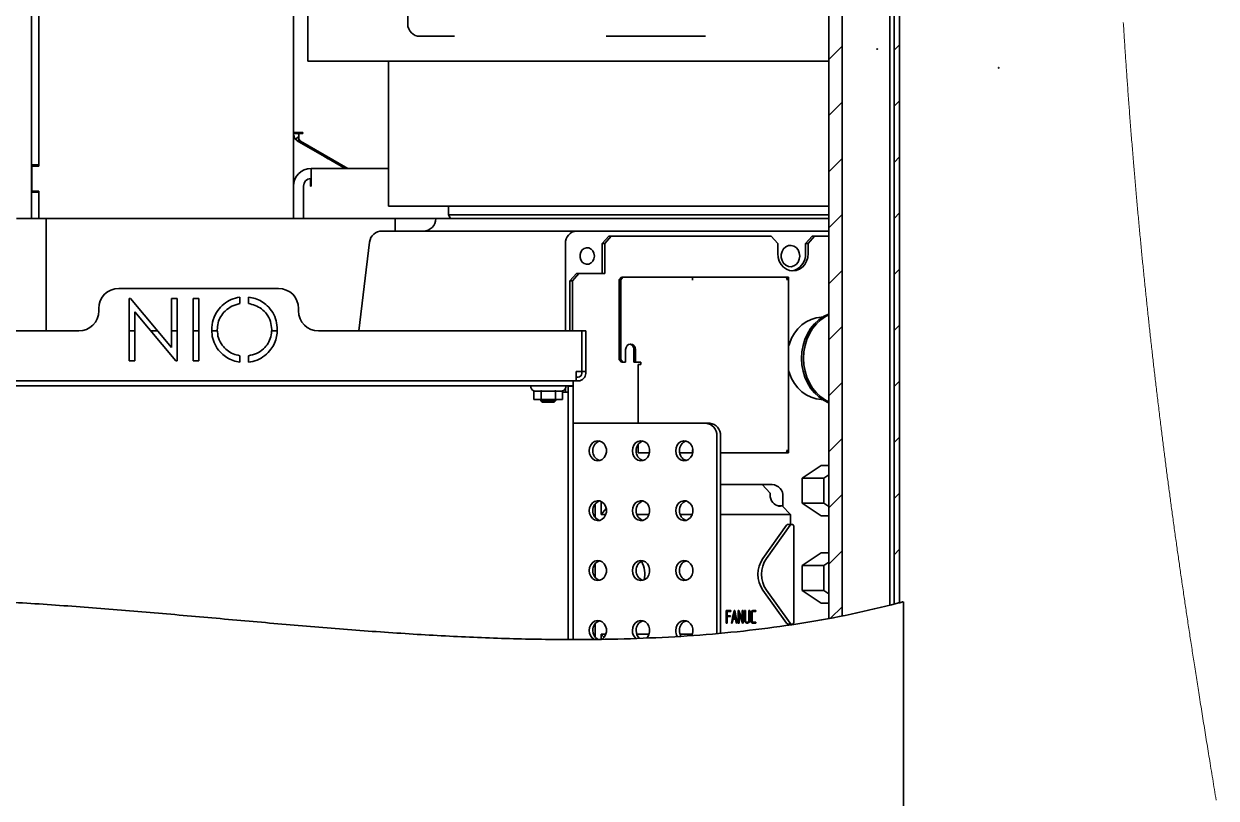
# Paper-space layout 'Blatt1' of a CAD drawing. Header units: millimetres. Extents: x 0 to 1189, y 0 to 841.
# Drawn here: x 539.8 to 635.3, y 412 to 474 of the extents above; entities that cross this region are included whole.
import ezdxf

# ---------------------------------------------------------------- set-up
doc = ezdxf.new("R2010")
doc.units = ezdxf.units.MM

# ---------------------------------------------------------------- blocks, each defined once
blk = doc.blocks.new('SW_HATCH_0')
at = {"color": 0, "linetype": 'Continuous', "lineweight": 18}
for p, q in [((187.168, -149.592), (186.098, -150.661)), ((191.773, -149.476), (191.337, -149.913)), ((187.168, -154.082), (186.098, -155.151)), ((191.773, -153.967), (191.337, -154.403)), ((191.773, -158.457), (191.337, -158.893)), ((187.168, -158.572), (186.098, -159.642)), ((187.168, -163.062), (186.098, -164.132)), ((191.773, -162.947), (191.337, -163.383)), ((187.168, -167.552), (186.098, -168.622)), ((191.773, -167.437), (191.337, -167.873)), ((187.168, -172.042), (186.098, -173.112)), ((191.773, -171.927), (191.337, -172.364)), ((187.168, -176.532), (186.098, -177.602)), ((191.773, -176.417), (191.337, -176.854)), ((187.168, -181.023), (186.098, -182.092)), ((191.773, -180.907), (191.337, -181.344)), ((187.168, -185.513), (186.098, -186.582)), ((191.773, -185.397), (191.337, -185.834)), ((187.168, -190.003), (186.098, -191.073)), ((191.773, -189.888), (191.337, -190.324)), ((187.168, -194.493), (186.247, -195.413))]:
    blk.add_line(p, q, dxfattribs=at)

psp = doc.layouts.new('Blatt1')

# ---------------------------------------------------------------- linework, layer by layer
at = {"color": 7, "linetype": 'Continuous', "lineweight": 35}
for p, q in [((609.461, 427.543), (609.461, 737.232)), ((609.898, 427.657), (609.898, 737.232)), ((609.128, 736.432), (609.128, 427.471)), ((604.222, 733.312), (604.222, 426.386)), ((605.292, 733.312), (605.292, 426.592)), ((540.356, 686.632), (540.356, 458.432)), ((540.956, 462.739), (540.956, 518.339)), ((561.356, 484.339), (561.356, 465.332)), ((570.5, 479.432), (570.5, 474.032)), ((540.956, 478.619), (540.956, 462.639)), ((562.501, 475.232), (562.501, 471.032)), ((572.094, 473.032), (571.5, 473.032)), ((574.246, 473.032), (572.094, 473.032)), ((592.202, 473.032), (586.393, 473.032)), ((593.521, 473.032), (592.202, 473.032)), ((594.355, 473.032), (593.521, 473.032)), ((562.501, 471.032), (563.918, 471.032)), ((564.507, 471.032), (563.918, 471.032)), ((564.507, 471.032), (589.62, 471.032)), ((568.956, 471.032), (568.956, 459.432)), ((590.599, 471.032), (589.62, 471.032)), ((590.599, 471.032), (590.677, 471.032)), ((591.997, 471.032), (590.677, 471.032)), ((591.997, 471.032), (594.312, 471.032)), ((594.847, 471.032), (594.312, 471.032)), ((594.847, 471.032), (604.222, 471.032)), ((561.356, 465.332), (562.076, 465.332)), ((561.356, 465.332), (561.356, 465.252)), ((561.356, 465.248), (561.356, 465.252)), ((561.756, 465.252), (561.356, 465.252)), ((561.356, 461.039), (561.356, 465.248)), ((561.756, 465.252), (561.756, 465.332)), ((561.756, 465.327), (561.956, 465.327)), ((561.756, 465.252), (561.756, 465.248)), ((561.776, 465.252), (561.776, 465.272)), ((561.776, 465.272), (562.096, 465.272)), ((561.776, 465.252), (561.776, 465.248)), ((562.096, 465.252), (561.776, 465.252)), ((561.776, 465.248), (561.776, 464.805)), ((562.096, 465.327), (561.956, 465.327)), ((562.096, 465.332), (562.076, 465.332)), ((562.096, 465.252), (562.096, 465.332)), ((561.776, 465.014), (561.509, 464.805)), ((561.716, 464.625), (561.509, 464.805)), ((561.786, 464.582), (561.656, 464.657)), ((561.802, 464.774), (561.716, 464.625)), ((565.502, 462.439), (561.716, 464.625)), ((561.776, 464.805), (561.926, 464.625)), ((561.787, 464.584), (561.786, 464.582)), ((561.786, 464.582), (563.701, 463.477)), ((561.926, 464.625), (565.712, 462.439)), ((563.702, 463.478), (563.701, 463.477)), ((564.127, 463.23), (563.701, 463.477)), ((564.128, 463.232), (564.127, 463.23)), ((540.356, 462.739), (540.956, 462.739)), ((540.396, 460.639), (540.396, 462.639)), ((540.396, 462.639), (540.956, 462.639)), ((562.803, 462.439), (562.57, 462.427)), ((562.756, 462.304), (562.756, 462.439)), ((568.956, 462.439), (562.756, 462.439)), ((562.756, 461.039), (562.756, 462.304)), ((561.387, 461.332), (561.356, 461.04)), ((562.716, 461.637), (562.756, 461.639)), ((562.716, 461.639), (562.716, 461.039)), ((562.756, 461.301), (562.716, 461.321)), ((540.956, 460.539), (540.356, 460.539)), ((540.396, 460.639), (540.956, 460.639)), ((540.956, 460.639), (540.956, 458.432)), ((540.956, 458.432), (540.956, 460.539)), ((561.356, 461.039), (561.356, 458.432)), ((562.156, 461.04), (562.156, 458.432)), ((562.756, 461.039), (562.716, 461.039)), ((568.956, 459.432), (604.222, 459.432)), ((573.756, 459.432), (573.756, 458.732)), ((539.156, 458.432), (541.556, 458.432)), ((541.556, 458.432), (541.556, 449.432)), ((542.756, 458.432), (541.556, 458.432)), ((542.756, 458.432), (569.493, 458.432)), ((569.493, 458.432), (569.493, 457.478)), ((569.493, 458.432), (569.627, 458.432)), ((569.627, 458.432), (570.334, 458.432)), ((570.334, 458.432), (570.591, 458.432)), ((570.591, 458.432), (571.957, 458.432)), ((571.957, 458.432), (572.756, 458.432)), ((604.222, 458.432), (572.756, 458.432)), ((573.756, 458.732), (573.929, 458.432)), ((573.756, 458.732), (604.222, 458.732)), ((568.441, 457.432), (571.109, 457.432)), ((571.109, 457.432), (581.409, 457.432)), ((581.409, 457.432), (581.919, 457.432)), ((581.919, 457.432), (584.009, 457.432)), ((584.009, 457.432), (601.156, 457.432)), ((601.156, 457.432), (604.222, 457.432)), ((567.448, 456.554), (566.574, 449.432)), ((586.087, 456.432), (586.607, 457.032)), ((586.807, 457.032), (586.287, 456.432)), ((586.607, 457.032), (586.807, 457.032)), ((599.624, 457.032), (586.807, 457.032)), ((600.144, 456.432), (599.624, 457.032)), ((602.369, 456.432), (602.888, 457.032)), ((603.088, 457.032), (602.569, 456.432)), ((602.888, 457.032), (603.088, 457.032)), ((604.222, 457.032), (603.088, 457.032)), ((583.143, 449.432), (583.143, 456.432)), ((586.087, 456.432), (586.087, 454.032)), ((586.287, 456.432), (586.087, 456.432)), ((586.287, 456.432), (586.287, 454.032)), ((600.144, 456.432), (600.144, 455.632)), ((602.369, 455.632), (602.369, 456.432)), ((602.569, 456.432), (602.369, 456.432)), ((602.569, 455.632), (602.569, 456.432)), ((583.489, 453.432), (584.009, 454.032)), ((584.209, 454.032), (583.689, 453.432)), ((584.009, 454.032), (584.209, 454.032)), ((586.287, 454.032), (584.209, 454.032)), ((587.448, 453.532), (587.621, 453.732)), ((587.741, 453.732), (587.568, 453.532)), ((587.621, 453.732), (587.741, 453.732)), ((587.741, 453.732), (589.092, 453.732)), ((592.972, 453.732), (589.092, 453.732)), ((589.092, 453.732), (589.092, 453.732)), ((592.972, 453.732), (593.3, 453.732)), ((593.3, 453.492), (593.3, 453.732)), ((593.3, 453.732), (600.765, 453.732)), ((600.765, 453.732), (600.766, 453.732)), ((600.766, 453.732), (600.886, 453.732)), ((600.886, 453.732), (600.886, 453.492)), ((600.886, 453.732), (601.006, 453.732)), ((601.006, 439.652), (601.006, 453.732)), ((547.356, 452.832), (560.156, 452.832)), ((583.489, 453.432), (583.489, 449.432)), ((583.689, 453.432), (583.489, 453.432)), ((583.689, 453.432), (583.689, 449.432)), ((587.448, 447.132), (587.448, 453.532)), ((587.568, 453.532), (587.448, 453.532)), ((587.568, 447.132), (587.568, 453.532)), ((593.301, 453.492), (593.3, 453.51)), ((593.3, 453.492), (593.301, 453.492)), ((600.886, 453.492), (600.886, 453.492)), ((548.291, 452.032), (548.197, 452.032)), ((548.197, 452.032), (548.197, 447.032)), ((551.595, 448.097), (548.291, 452.032)), ((552.043, 452.032), (551.595, 452.032)), ((551.595, 452.032), (551.595, 448.097)), ((552.043, 447.032), (552.043, 452.032)), ((553.774, 452.032), (553.325, 452.032)), ((553.325, 452.032), (553.325, 447.032)), ((553.774, 447.032), (553.774, 452.032)), ((557.046, 451.616), (557.046, 452.138)), ((557.746, 452.142), (557.746, 451.624)), ((545.756, 451.232), (545.756, 451.032)), ((548.646, 447.032), (548.646, 450.959)), ((548.646, 450.959), (551.941, 447.032)), ((561.756, 451.232), (561.756, 451.032)), ((523.07, 449.432), (544.156, 449.432)), ((548.646, 449.432), (548.197, 449.432)), ((550.474, 449.432), (549.927, 449.432)), ((552.043, 449.432), (551.595, 449.432)), ((553.774, 449.432), (553.325, 449.432)), ((555.26, 449.432), (554.809, 449.432)), ((560.046, 449.432), (559.594, 449.432)), ((563.356, 449.432), (584.442, 449.432)), ((584.442, 446.182), (584.442, 449.432)), ((584.456, 446.182), (584.456, 449.432)), ((584.456, 449.432), (584.756, 449.432)), ((584.756, 446.182), (584.756, 449.432)), ((587.958, 447.932), (587.958, 446.932)), ((588.617, 447.932), (588.617, 446.932)), ((588.737, 446.932), (588.737, 447.932)), ((548.197, 447.032), (548.646, 447.032)), ((551.941, 447.032), (552.043, 447.032)), ((553.325, 447.032), (553.774, 447.032)), ((557.046, 446.93), (557.046, 447.445)), ((557.746, 447.438), (557.746, 446.92)), ((587.621, 446.932), (587.448, 447.132)), ((587.448, 447.132), (587.568, 447.132)), ((587.568, 447.132), (587.741, 446.932)), ((587.741, 446.932), (587.621, 446.932)), ((587.958, 446.932), (587.741, 446.932)), ((588.617, 446.932), (588.737, 446.932)), ((589.092, 446.932), (588.737, 446.932)), ((589.092, 446.932), (589.172, 446.932)), ((589.092, 446.932), (589.092, 446.932)), ((589.172, 446.932), (589.172, 446.732)), ((584.006, 446.182), (584.442, 446.182)), ((584.006, 446.182), (584.006, 446.032)), ((584.006, 445.432), (584.006, 446.032)), ((584.456, 446.182), (584.756, 446.182)), ((584.456, 446.032), (584.456, 446.182)), ((584.756, 446.032), (584.756, 446.182)), ((588.972, 446.732), (588.972, 442.032)), ((589.172, 446.732), (588.972, 446.732)), ((523.506, 445.432), (584.006, 445.432)), ((523.756, 445.032), (583.756, 445.032)), ((583.356, 445.012), (583.756, 445.012)), ((583.356, 443.396), (583.356, 445.012)), ((583.489, 445.032), (583.489, 445.012)), ((583.689, 445.032), (583.689, 445.012)), ((583.756, 445.432), (583.756, 445.032)), ((583.756, 443.396), (583.756, 445.012)), ((584.006, 445.732), (584.156, 445.732)), ((584.006, 445.432), (584.156, 445.432)), ((580.601, 444.626), (580.601, 443.932)), ((581.179, 444.626), (581.179, 443.932)), ((582.334, 444.626), (582.334, 443.932)), ((582.911, 444.626), (582.911, 443.932)), ((582.911, 444.532), (582.956, 444.532)), ((583.356, 444.532), (582.956, 444.532)), ((583.143, 444.532), (583.143, 444.853)), ((581.179, 443.932), (580.601, 443.932)), ((581.156, 443.932), (581.156, 443.855)), ((581.156, 443.855), (581.279, 443.732)), ((581.156, 443.855), (581.756, 443.855)), ((582.334, 443.932), (581.179, 443.932)), ((581.756, 443.732), (581.279, 443.732)), ((581.756, 443.855), (582.356, 443.855)), ((582.233, 443.732), (581.756, 443.732)), ((582.233, 443.732), (582.356, 443.855)), ((582.911, 443.932), (582.334, 443.932)), ((582.356, 443.855), (582.356, 443.932)), ((583.356, 442.754), (583.356, 443.396)), ((583.756, 443.396), (583.756, 442.754)), ((583.356, 442.754), (583.356, 424.725)), ((583.756, 442.754), (583.756, 424.725)), ((583.756, 442.032), (594.388, 442.032)), ((594.388, 442.032), (594.688, 442.032)), ((588.972, 440.362), (588.972, 439.652)), ((595.254, 441.032), (595.254, 425.198)), ((595.554, 441.032), (595.554, 425.225)), ((588.972, 439.652), (589.866, 439.652)), ((592.28, 439.652), (592.972, 439.652)), ((593.3, 439.652), (592.972, 439.652)), ((593.3, 439.652), (593.3, 439.893)), ((593.301, 439.893), (593.3, 439.893)), ((593.3, 439.875), (593.301, 439.893)), ((593.331, 439.652), (593.3, 439.652)), ((600.765, 439.652), (595.554, 439.652)), ((600.766, 439.652), (600.765, 439.652)), ((600.766, 439.652), (600.886, 439.652)), ((600.766, 439.652), (600.766, 439.652)), ((600.886, 439.893), (600.886, 439.893)), ((600.886, 439.893), (600.886, 439.652)), ((601.006, 439.652), (600.886, 439.652)), ((603.608, 438.653), (602.092, 437.643)), ((604.222, 438.653), (603.608, 438.653)), ((602.092, 437.643), (602.092, 435.622)), ((603.842, 437.643), (602.092, 437.643)), ((604.222, 437.896), (603.842, 437.643)), ((603.842, 437.643), (603.842, 435.622)), ((595.554, 437.132), (598.879, 437.132)), ((598.879, 437.132), (599.531, 436.445)), ((599.691, 437.132), (598.879, 437.132)), ((585.508, 435.562), (585.508, 434.503)), ((586.008, 435.764), (586.008, 434.732)), ((600.557, 435.364), (600.557, 436.132)), ((602.092, 435.622), (603.608, 434.612)), ((603.842, 435.622), (602.092, 435.622)), ((603.842, 435.622), (604.222, 435.369)), ((586.008, 434.732), (586.406, 435.192)), ((586.37, 434.732), (586.008, 434.732)), ((588.849, 434.732), (589.834, 434.732)), ((592.313, 434.732), (593.298, 434.732)), ((595.554, 434.732), (601.157, 434.732)), ((600.505, 435.42), (600.136, 435.42)), ((600.505, 435.42), (601.157, 434.732)), ((601.157, 433.932), (601.157, 434.732)), ((604.222, 434.612), (603.608, 434.612)), ((600.85, 433.859), (598.955, 431.205)), ((601.13, 433.859), (599.235, 431.205)), ((601.264, 433.932), (600.984, 433.932)), ((601.437, 426.133), (601.437, 433.732)), ((603.608, 431.653), (602.092, 430.643)), ((604.222, 431.653), (603.608, 431.653)), ((585.508, 430.762), (585.508, 429.703)), ((604.222, 430.896), (603.842, 430.643)), ((602.092, 430.643), (602.092, 428.622)), ((603.842, 430.643), (602.092, 430.643)), ((603.842, 430.643), (603.842, 428.622)), ((598.955, 428.66), (600.85, 426.006)), ((599.235, 428.66), (601.13, 426.006)), ((602.092, 428.622), (603.608, 427.612)), ((603.842, 428.622), (602.092, 428.622)), ((603.842, 428.622), (604.222, 428.369)), ((596.009, 426.024), (596.009, 427.024)), ((596.019, 427.024), (596.009, 427.024)), ((596.019, 426.024), (596.019, 427.024)), ((596.019, 427.024), (596.382, 427.024)), ((596.382, 426.952), (596.081, 426.952)), ((596.081, 426.952), (596.081, 426.61)), ((596.382, 427.024), (596.382, 426.952)), ((596.648, 427.024), (596.638, 427.024)), ((596.648, 427.024), (596.694, 427.024)), ((596.967, 426.025), (596.967, 427.024)), ((596.977, 427.024), (596.967, 427.024)), ((596.977, 426.025), (596.977, 427.024)), ((597.3, 426.278), (597.3, 427.024)), ((597.31, 427.024), (597.3, 427.024)), ((597.31, 426.251), (597.31, 427.024)), ((597.31, 427.024), (597.375, 427.024)), ((597.375, 427.024), (597.375, 426.025)), ((597.499, 427.024), (597.489, 427.024)), ((597.499, 427.024), (597.561, 427.024)), ((597.838, 427.024), (597.828, 427.024)), ((597.838, 427.024), (597.9, 427.024)), ((598.227, 427.024), (598.217, 427.024)), ((598.327, 427.024), (598.373, 427.024)), ((598.373, 427.024), (598.373, 426.95)), ((604.222, 427.612), (603.608, 427.612)), ((610.202, 391.432), (610.202, 427.736)), ((585.508, 425.962), (585.508, 424.903)), ((596.019, 426.024), (596.009, 426.024)), ((596.081, 426.024), (596.019, 426.024)), ((596.081, 426.61), (596.365, 426.61)), ((596.365, 426.539), (596.081, 426.539)), ((596.081, 426.539), (596.081, 426.024)), ((596.365, 426.61), (596.365, 426.539)), ((596.437, 426.027), (596.427, 426.027)), ((596.499, 426.027), (596.489, 426.027)), ((596.772, 426.329), (596.563, 426.329)), ((596.583, 426.402), (596.757, 426.402)), ((596.834, 426.027), (596.824, 426.027)), ((596.894, 426.027), (596.834, 426.027)), ((596.977, 426.025), (596.967, 426.025)), ((597.041, 426.025), (596.977, 426.025)), ((597.041, 426.797), (597.041, 426.025)), ((597.323, 426.025), (597.313, 426.025)), ((597.375, 426.025), (597.323, 426.025)), ((598.373, 426.097), (598.373, 426.025)), ((600.984, 425.933), (601.264, 425.933)), ((586.008, 425.132), (586.37, 425.132)), ((586.008, 425.132), (586.008, 424.733)), ((586.227, 424.879), (586.008, 425.132)), ((588.849, 425.132), (589.834, 425.132)), ((592.313, 425.132), (593.298, 425.132))]:
    psp.add_line(p, q, dxfattribs=at)
at = {"color": 7, "linetype": 'Continuous', "lineweight": 18, "flags": 128}
psp.add_lwpolyline([(635.252, 411.845), (635.218, 412.057), (635.183, 412.269), (635.148, 412.481), (635.113, 412.693), (635.079, 412.904), (635.044, 413.116), (635.009, 413.328), (634.975, 413.539), (634.94, 413.751), (634.906, 413.962), (634.871, 414.173), (634.837, 414.385), (634.803, 414.596), (634.768, 414.807), (634.737, 414.997), (634.707, 415.186), (634.676, 415.376), (634.645, 415.565), (634.614, 415.754), (634.584, 415.944), (634.553, 416.133), (634.522, 416.322), (634.492, 416.511), (634.461, 416.699), (634.431, 416.888), (634.401, 417.077), (634.371, 417.262), (634.341, 417.447), (634.311, 417.632), (634.281, 417.817), (634.251, 418.006), (634.221, 418.195), (634.191, 418.383), (634.16, 418.572), (634.13, 418.76), (634.1, 418.949), (634.07, 419.137), (634.04, 419.326), (634.01, 419.514), (633.98, 419.702), (633.95, 419.89), (633.92, 420.078), (633.891, 420.267), (633.861, 420.455), (633.834, 420.627), (633.806, 420.799), (633.779, 420.971), (633.752, 421.143), (633.725, 421.315), (633.698, 421.487), (633.671, 421.658), (633.645, 421.828), (633.618, 421.998), (633.592, 422.168), (633.565, 422.338), (633.538, 422.507), (633.512, 422.677), (633.488, 422.833), (633.464, 422.989), (633.44, 423.144), (633.415, 423.3), (633.391, 423.455), (633.367, 423.61), (633.343, 423.766), (633.319, 423.921), (633.295, 424.076), (633.272, 424.231), (633.248, 424.387), (633.224, 424.542), (633.202, 424.688), (633.179, 424.834), (633.157, 424.98), (633.135, 425.126), (633.112, 425.272), (633.089, 425.427), (633.065, 425.582), (633.042, 425.736), (633.018, 425.891), (632.995, 426.046), (632.972, 426.2), (632.95, 426.346), (632.928, 426.491), (632.906, 426.637), (632.884, 426.782), (632.862, 426.928), (632.841, 427.073), (632.819, 427.219), (632.797, 427.364), (632.776, 427.509), (632.754, 427.654), (632.733, 427.797), (632.712, 427.94), (632.691, 428.082), (632.67, 428.224), (632.647, 428.378), (632.624, 428.532), (632.602, 428.686), (632.579, 428.839), (632.557, 428.993), (632.534, 429.146), (632.513, 429.291), (632.492, 429.435), (632.471, 429.58), (632.45, 429.724), (632.429, 429.869), (632.408, 430.013), (632.387, 430.158), (632.367, 430.302), (632.346, 430.446), (632.325, 430.59), (632.305, 430.732), (632.285, 430.873), (632.264, 431.015), (632.244, 431.156), (632.224, 431.3), (632.203, 431.444), (632.183, 431.588), (632.162, 431.732), (632.142, 431.876), (632.122, 432.017), (632.102, 432.158), (632.083, 432.299), (632.063, 432.44), (632.043, 432.584), (632.022, 432.728), (632.002, 432.871), (631.982, 433.015), (631.962, 433.159), (631.942, 433.302), (631.922, 433.446), (631.901, 433.598), (631.88, 433.75), (631.86, 433.901), (631.839, 434.053), (631.818, 434.205), (631.797, 434.356), (631.777, 434.499), (631.758, 434.642), (631.738, 434.785), (631.719, 434.928), (631.7, 435.07), (631.68, 435.213), (631.661, 435.356), (631.642, 435.498), (631.623, 435.641), (631.603, 435.783), (631.585, 435.923), (631.566, 436.063), (631.547, 436.203), (631.529, 436.342), (631.51, 436.485), (631.491, 436.627), (631.472, 436.769), (631.453, 436.911), (631.434, 437.053), (631.416, 437.193), (631.397, 437.332), (631.379, 437.471), (631.361, 437.611), (631.342, 437.753), (631.323, 437.895), (631.305, 438.037), (631.286, 438.179), (631.268, 438.321), (631.25, 438.463), (631.231, 438.605), (631.213, 438.746), (631.195, 438.888), (631.176, 439.029), (631.158, 439.171), (631.14, 439.312), (631.122, 439.451), (631.105, 439.59), (631.087, 439.728), (631.069, 439.867), (631.051, 440.008), (631.033, 440.15), (631.016, 440.291), (630.998, 440.433), (630.98, 440.574), (630.962, 440.715), (630.944, 440.856), (630.927, 440.997), (630.909, 441.139), (630.892, 441.28), (630.874, 441.421), (630.856, 441.562), (630.839, 441.703), (630.822, 441.843), (630.802, 441.998), (630.783, 442.153), (630.764, 442.308), (630.745, 442.463), (630.727, 442.618), (630.707, 442.78), (630.687, 442.942), (630.667, 443.104), (630.648, 443.267), (630.628, 443.429), (630.609, 443.591), (630.589, 443.753), (630.571, 443.901), (630.554, 444.05), (630.536, 444.198), (630.518, 444.346), (630.501, 444.495), (630.483, 444.643), (630.465, 444.791), (630.448, 444.939), (630.431, 445.087), (630.413, 445.235), (630.396, 445.383), (630.379, 445.531), (630.362, 445.671), (630.346, 445.81), (630.33, 445.95), (630.314, 446.089), (630.298, 446.228), (630.281, 446.376), (630.264, 446.524), (630.247, 446.671), (630.23, 446.819), (630.213, 446.966), (630.196, 447.114), (630.18, 447.253), (630.165, 447.392), (630.149, 447.531), (630.133, 447.67), (630.117, 447.809), (630.1, 447.963), (630.083, 448.118), (630.065, 448.273), (630.048, 448.428), (630.031, 448.583), (630.014, 448.737), (629.997, 448.892), (629.98, 449.047), (629.963, 449.194), (629.947, 449.34), (629.931, 449.487), (629.915, 449.634), (629.899, 449.781), (629.883, 449.927), (629.868, 450.066), (629.853, 450.204), (629.838, 450.342), (629.824, 450.48), (629.809, 450.618), (629.792, 450.772), (629.776, 450.927), (629.759, 451.081), (629.743, 451.234), (629.727, 451.388), (629.71, 451.542), (629.694, 451.696), (629.678, 451.85), (629.662, 452.004), (629.646, 452.157), (629.63, 452.311), (629.614, 452.465), (629.598, 452.618), (629.582, 452.772), (629.566, 452.925), (629.551, 453.079), (629.534, 453.239), (629.518, 453.4), (629.501, 453.561), (629.485, 453.721), (629.469, 453.882), (629.453, 454.042), (629.438, 454.188), (629.423, 454.333), (629.409, 454.478), (629.394, 454.624), (629.38, 454.769), (629.365, 454.915), (629.352, 455.052), (629.338, 455.189), (629.325, 455.325), (629.311, 455.462), (629.298, 455.599), (629.283, 455.752), (629.268, 455.905), (629.253, 456.057), (629.239, 456.21), (629.224, 456.362), (629.209, 456.515), (629.195, 456.667), (629.18, 456.82), (629.166, 456.972), (629.151, 457.124), (629.137, 457.277), (629.122, 457.429), (629.108, 457.581), (629.094, 457.733), (629.08, 457.885), (629.065, 458.038), (629.051, 458.197), (629.036, 458.356), (629.021, 458.515), (629.006, 458.674), (628.992, 458.834), (628.977, 458.993), (628.963, 459.145), (628.95, 459.296), (628.936, 459.448), (628.922, 459.6), (628.909, 459.751), (628.895, 459.903), (628.881, 460.055), (628.868, 460.206), (628.854, 460.365), (628.84, 460.524), (628.826, 460.682), (628.812, 460.841), (628.798, 460.999), (628.784, 461.158), (628.77, 461.316), (628.757, 461.475), (628.743, 461.633), (628.729, 461.792), (628.716, 461.95), (628.702, 462.108), (628.69, 462.257), (628.677, 462.407), (628.664, 462.556), (628.652, 462.705), (628.639, 462.854), (628.625, 463.026), (628.611, 463.198), (628.596, 463.37), (628.582, 463.542), (628.568, 463.714), (628.554, 463.883), (628.54, 464.051), (628.527, 464.22), (628.513, 464.389), (628.499, 464.561), (628.485, 464.733), (628.471, 464.905), (628.458, 465.076), (628.444, 465.248), (628.431, 465.42), (628.417, 465.592), (628.404, 465.764), (628.39, 465.935), (628.377, 466.107), (628.364, 466.279), (628.35, 466.45), (628.337, 466.622), (628.324, 466.793), (628.312, 466.95), (628.3, 467.107), (628.289, 467.264), (628.277, 467.421), (628.265, 467.579), (628.253, 467.735), (628.241, 467.907), (628.228, 468.078), (628.215, 468.249), (628.203, 468.42), (628.19, 468.591), (628.178, 468.762), (628.166, 468.933), (628.154, 469.09), (628.143, 469.246), (628.132, 469.403), (628.121, 469.56), (628.11, 469.716), (628.099, 469.873), (628.088, 470.029), (628.077, 470.186), (628.066, 470.342), (628.055, 470.499), (628.045, 470.655), (628.034, 470.811), (628.024, 470.959), (628.014, 471.106), (628.004, 471.253), (627.994, 471.401), (627.984, 471.548), (627.973, 471.718), (627.962, 471.889), (627.95, 472.059), (627.939, 472.229), (627.928, 472.399), (627.917, 472.57), (627.906, 472.74), (627.896, 472.896), (627.886, 473.052), (627.876, 473.207), (627.866, 473.363), (627.856, 473.519), (627.846, 473.675), (627.837, 473.831), (627.827, 473.986), (627.817, 474.142)], dxfattribs=at)
at = {"color": 7, "linetype": 'Continuous', "lineweight": 35, "flags": 128}
for points in [[(585.419, 455.648), (585.451, 455.432), (585.419, 455.217), (585.329, 455.024), (585.19, 454.876), (585.016, 454.788), (584.827, 454.77), (584.644, 454.824), (584.485, 454.943), (584.369, 455.116), (584.307, 455.323), (584.307, 455.542), (584.369, 455.749), (584.485, 455.921), (584.644, 456.041), (584.827, 456.095), (585.016, 456.077), (585.19, 455.989), (585.329, 455.841), (585.419, 455.648)], [(600.144, 455.632), (600.174, 455.321), (600.264, 455.025), (600.408, 454.76), (600.6, 454.538), (600.83, 454.371), (601.086, 454.268), (601.356, 454.232), (601.626, 454.268), (601.882, 454.371), (602.112, 454.538), (602.304, 454.76), (602.449, 455.025), (602.538, 455.321), (602.569, 455.632)], [(601.865, 455.685), (601.898, 455.432), (601.865, 455.18), (601.769, 454.95), (601.619, 454.763), (601.427, 454.635), (601.212, 454.578), (600.991, 454.597), (600.785, 454.691), (600.612, 454.85), (600.488, 455.061), (600.423, 455.305), (600.423, 455.56), (600.488, 455.804), (600.612, 456.015), (600.785, 456.174), (600.991, 456.268), (601.212, 456.287), (601.427, 456.23), (601.619, 456.102), (601.769, 455.915), (601.865, 455.685)], [(600.765, 453.732), (600.789, 453.728), (600.811, 453.714), (600.832, 453.692), (600.85, 453.662), (600.865, 453.626), (600.876, 453.584), (600.883, 453.539), (600.886, 453.492)], [(604.222, 443.677), (604.214, 443.68), (603.806, 443.885), (603.425, 444.152), (603.079, 444.477), (602.775, 444.853), (602.518, 445.274), (602.313, 445.73), (602.164, 446.215), (602.073, 446.719), (602.043, 447.232), (602.073, 447.746), (602.164, 448.25), (602.313, 448.734), (602.518, 449.191), (602.775, 449.612), (603.079, 449.988), (603.425, 450.312), (603.806, 450.58), (604.214, 450.785), (604.222, 450.788)], [(601.006, 448.205), (601.067, 448.408), (601.243, 448.843), (601.473, 449.243), (601.75, 449.601), (602.07, 449.908), (602.425, 450.158), (602.808, 450.346), (603.21, 450.468), (603.624, 450.52), (603.728, 450.522)], [(604.222, 443.747), (603.966, 443.885), (603.585, 444.152), (603.239, 444.477), (602.935, 444.853), (602.678, 445.274), (602.473, 445.73), (602.324, 446.215), (602.233, 446.719), (602.203, 447.232), (602.233, 447.746), (602.324, 448.25), (602.473, 448.734), (602.678, 449.191), (602.935, 449.612), (603.239, 449.988), (603.585, 450.312), (603.966, 450.58), (604.222, 450.717)], [(588.737, 447.932), (588.707, 448.105), (588.623, 448.251), (588.496, 448.348), (588.347, 448.382), (588.198, 448.348), (588.072, 448.251), (587.987, 448.105), (587.958, 447.932)], [(603.728, 443.942), (603.624, 443.945), (603.21, 443.997), (602.808, 444.119), (602.425, 444.306), (602.07, 444.557), (601.75, 444.864), (601.473, 445.222), (601.243, 445.622), (601.067, 446.057), (601.006, 446.259)], [(585.065, 439.597), (585.034, 439.832), (585.065, 440.068), (585.155, 440.283), (585.295, 440.458), (585.474, 440.577), (585.676, 440.63), (585.881, 440.612), (586.074, 440.525), (586.235, 440.377), (586.352, 440.18), (586.412, 439.952), (586.412, 439.713), (586.352, 439.485), (586.235, 439.288), (586.074, 439.14), (585.881, 439.052), (585.676, 439.035), (585.474, 439.088), (585.295, 439.207), (585.155, 439.382), (585.065, 439.597)], [(588.529, 439.597), (588.499, 439.832), (588.529, 440.068), (588.619, 440.283), (588.759, 440.458), (588.938, 440.577), (589.14, 440.63), (589.346, 440.612), (589.538, 440.525), (589.699, 440.377), (589.816, 440.18), (589.876, 439.952), (589.876, 439.713), (589.816, 439.485), (589.699, 439.288), (589.538, 439.14), (589.346, 439.052), (589.14, 439.035), (588.938, 439.088), (588.759, 439.207), (588.619, 439.382), (588.529, 439.597)], [(591.993, 439.597), (591.963, 439.832), (591.993, 440.068), (592.083, 440.283), (592.224, 440.458), (592.402, 440.577), (592.604, 440.63), (592.81, 440.612), (593.002, 440.525), (593.163, 440.377), (593.28, 440.18), (593.341, 439.952), (593.341, 439.713), (593.28, 439.485), (593.163, 439.288), (593.002, 439.14), (592.81, 439.052), (592.604, 439.035), (592.402, 439.088), (592.224, 439.207), (592.083, 439.382), (591.993, 439.597)], [(600.886, 439.893), (600.883, 439.846), (600.876, 439.801), (600.865, 439.759), (600.85, 439.723), (600.832, 439.693), (600.811, 439.671), (600.789, 439.657), (600.765, 439.652)], [(600.505, 435.42), (600.371, 435.394), (600.233, 435.399), (600.096, 435.433), (599.964, 435.496), (599.843, 435.585), (599.737, 435.697), (599.648, 435.829), (599.582, 435.974), (599.539, 436.13), (599.522, 436.288), (599.531, 436.445)], [(585.065, 434.797), (585.034, 435.032), (585.065, 435.268), (585.155, 435.483), (585.295, 435.658), (585.474, 435.777), (585.676, 435.83), (585.881, 435.812), (586.074, 435.725), (586.235, 435.577), (586.352, 435.38), (586.412, 435.152), (586.412, 434.913), (586.352, 434.685), (586.235, 434.488), (586.074, 434.34), (585.881, 434.252), (585.676, 434.235), (585.474, 434.288), (585.295, 434.407), (585.155, 434.582), (585.065, 434.797)], [(588.529, 434.797), (588.499, 435.032), (588.529, 435.268), (588.619, 435.483), (588.759, 435.658), (588.938, 435.777), (589.14, 435.83), (589.346, 435.812), (589.538, 435.725), (589.699, 435.577), (589.816, 435.38), (589.876, 435.152), (589.876, 434.913), (589.816, 434.685), (589.699, 434.488), (589.538, 434.34), (589.346, 434.252), (589.14, 434.235), (588.938, 434.288), (588.759, 434.407), (588.619, 434.582), (588.529, 434.797)], [(591.993, 434.797), (591.963, 435.032), (591.993, 435.268), (592.083, 435.483), (592.224, 435.658), (592.402, 435.777), (592.604, 435.83), (592.81, 435.812), (593.002, 435.725), (593.163, 435.577), (593.28, 435.38), (593.341, 435.152), (593.341, 434.913), (593.28, 434.685), (593.163, 434.488), (593.002, 434.34), (592.81, 434.252), (592.604, 434.235), (592.402, 434.288), (592.224, 434.407), (592.083, 434.582), (591.993, 434.797)], [(601.437, 433.732), (601.429, 433.792), (601.406, 433.847), (601.369, 433.891), (601.322, 433.92), (601.271, 433.931), (601.218, 433.924), (601.17, 433.899), (601.13, 433.859)], [(585.065, 429.997), (585.034, 430.232), (585.065, 430.468), (585.155, 430.683), (585.295, 430.858), (585.474, 430.977), (585.676, 431.03), (585.881, 431.012), (586.074, 430.925), (586.235, 430.777), (586.352, 430.58), (586.412, 430.352), (586.412, 430.113), (586.352, 429.885), (586.235, 429.688), (586.074, 429.54), (585.881, 429.452), (585.676, 429.435), (585.474, 429.488), (585.295, 429.607), (585.155, 429.782), (585.065, 429.997)], [(588.529, 429.997), (588.499, 430.232), (588.529, 430.468), (588.619, 430.683), (588.759, 430.858), (588.938, 430.977), (589.14, 431.03), (589.346, 431.012), (589.538, 430.925), (589.699, 430.777), (589.816, 430.58), (589.876, 430.352), (589.876, 430.113), (589.816, 429.885), (589.699, 429.688), (589.538, 429.54), (589.346, 429.452), (589.14, 429.435), (588.938, 429.488), (588.759, 429.607), (588.619, 429.782), (588.529, 429.997)], [(591.993, 429.997), (591.963, 430.232), (591.993, 430.468), (592.083, 430.683), (592.224, 430.858), (592.402, 430.977), (592.604, 431.03), (592.81, 431.012), (593.002, 430.925), (593.163, 430.777), (593.28, 430.58), (593.341, 430.352), (593.341, 430.113), (593.28, 429.885), (593.163, 429.688), (593.002, 429.54), (592.81, 429.452), (592.604, 429.435), (592.402, 429.488), (592.224, 429.607), (592.083, 429.782), (591.993, 429.997)], [(596.427, 426.027), (596.545, 426.585), (596.638, 427.024)], [(596.437, 426.027), (596.555, 426.585), (596.648, 427.024)], [(596.694, 427.024), (596.806, 426.466), (596.894, 426.027)], [(597.027, 427.023), (597.185, 426.59), (597.31, 426.251)], [(585.034, 425.432), (585.065, 425.668), (585.155, 425.883), (585.295, 426.058), (585.474, 426.177), (585.676, 426.23), (585.881, 426.212), (586.074, 426.125), (586.235, 425.977), (586.352, 425.78), (586.412, 425.552), (586.412, 425.313), (586.352, 425.085), (586.235, 424.888), (586.074, 424.74), (586.03, 424.713)], [(588.499, 425.432), (588.529, 425.668), (588.619, 425.883), (588.759, 426.058), (588.938, 426.177), (589.14, 426.23), (589.346, 426.212), (589.538, 426.125), (589.699, 425.977), (589.816, 425.78), (589.876, 425.552), (589.876, 425.313), (589.816, 425.085), (589.699, 424.888), (589.647, 424.829)], [(591.963, 425.432), (591.993, 425.668), (592.083, 425.883), (592.224, 426.058), (592.402, 426.177), (592.604, 426.23), (592.81, 426.212), (593.002, 426.125), (593.163, 425.977), (593.28, 425.78), (593.341, 425.552), (593.341, 425.313), (593.28, 425.085), (593.254, 425.03)], [(596.489, 426.027), (596.454, 426.027), (596.427, 426.027)], [(596.499, 426.027), (596.464, 426.027), (596.437, 426.027)], [(596.563, 426.329), (596.527, 426.159), (596.499, 426.027)], [(596.669, 426.842), (596.621, 426.596), (596.583, 426.402)], [(596.747, 426.402), (596.698, 426.648), (596.664, 426.817)], [(596.757, 426.402), (596.708, 426.648), (596.669, 426.842)], [(596.824, 426.027), (596.789, 426.196), (596.762, 426.329)], [(596.834, 426.027), (596.799, 426.196), (596.772, 426.329)], [(597.323, 426.025), (597.165, 426.458), (597.041, 426.797)], [(597.313, 426.025), (597.155, 426.458), (597.041, 426.77)], [(601.13, 426.006), (601.17, 425.965), (601.218, 425.94), (601.271, 425.933), (601.322, 425.945), (601.369, 425.974), (601.406, 426.018), (601.429, 426.073), (601.437, 426.133)]]:
    psp.add_lwpolyline(points, dxfattribs=at)
at = {"color": 7, "linetype": 'Continuous', "lineweight": 35}
for centre, radius, start, end in [((571.5, 474.032), 1, 180.00026, 269.99974), ((562.076, 465.248), 0.72, 179.99923, 217.9838), ((561.956, 465.177), 0.6, 179.99894, 240.00139), ((562.076, 465.248), 0.32, 179.99779, 200.36405), ((562.756, 461.039), 1.4, 89.99996, 179.9998), ((562.756, 461.04), 0.6, 93.82236, 179.99967), ((571.756, 458.432), 1, 269.99933, 0.00033), ((568.441, 456.432), 1, 89.99945, 173.00046), ((584.081, 456.495), 0.94, 94.40243, 183.81071), ((601.026, 455.562), 1.345, 279.87367, 2.9949), ((547.356, 451.232), 1.6, 90.0003, 179.9997), ((560.156, 451.232), 1.6, 0.0003, 89.9997), ((544.156, 451.032), 1.6, 270.00052, 359.9997), ((563.356, 451.032), 1.6, 180.0003, 269.99948), ((588.186, 447.957), 0.432, 356.66667, 76.44976), ((584.156, 446.032), 0.6, 269.99998, 359.99945), ((584.156, 446.032), 0.3, 270.00038, 359.99734), ((580.771, 445.032), 0.44, 180.0015, 247.39376), ((582.741, 445.032), 0.44, 292.67259, 359.99893), ((594.315, 441.095), 0.94, 356.18829, 85.59837), ((594.615, 441.095), 0.94, 356.18859, 85.59828), ((586.105, 439.876), 0.772, 107.17849, 183.2221), ((589.569, 439.876), 0.772, 107.17849, 183.2221), ((593.034, 439.876), 0.772, 107.17857, 183.22231), ((586.114, 439.795), 0.781, 177.26488, 252.33453), ((589.578, 439.795), 0.781, 177.26488, 252.33453), ((593.042, 439.795), 0.781, 177.26481, 252.33431), ((599.619, 436.195), 0.94, 356.18818, 85.59868), ((586.105, 435.076), 0.772, 107.18115, 183.21944), ((589.569, 435.076), 0.772, 107.18115, 183.21944), ((593.034, 435.076), 0.772, 107.18123, 183.21965), ((586.114, 434.995), 0.781, 177.2668, 252.33179), ((589.578, 434.995), 0.781, 177.2668, 252.33179), ((593.042, 434.995), 0.781, 177.26673, 252.33156), ((600.987, 433.767), 0.165, 91.11955, 146.01252), ((586.105, 430.276), 0.772, 107.18117, 183.22024), ((589.569, 430.276), 0.772, 107.18117, 183.22024), ((587.232, 429.933), 2.255, 348.58376, 27.49269), ((593.034, 430.276), 0.772, 107.18125, 183.22045), ((600.791, 429.932), 2.234, 145.27953, 214.72047), ((601.071, 429.932), 2.234, 145.27945, 214.72055), ((586.114, 430.195), 0.781, 177.26759, 252.33181), ((589.578, 430.195), 0.781, 177.26759, 252.33181), ((593.042, 430.195), 0.781, 177.26752, 252.33159), ((586.105, 425.476), 0.772, 107.17812, 183.22247), ((589.569, 425.476), 0.772, 107.17812, 183.22247), ((593.034, 425.476), 0.772, 107.17821, 183.22268), ((600.987, 426.098), 0.165, 213.98748, 268.88045), ((585.852, 425.409), 0.817, 178.35713, 236.94721), ((586.152, 425.409), 0.818, 178.35769, 236.9259), ((589.332, 425.413), 0.834, 178.69552, 228.17007), ((589.634, 425.414), 0.836, 178.72767, 227.2065), ((592.838, 425.425), 0.875, 179.5165, 212.13481), ((593.139, 425.425), 0.877, 179.53313, 210.79652)]:
    psp.add_arc(centre, radius, start, end, dxfattribs=at)
for points, knots in [([(608.083, 472.003), (608.082, 472.006), (608.081, 472.012), (608.082, 472.019), (608.084, 472.024), (608.086, 472.027), (608.089, 472.03), (608.093, 472.032), (608.1, 472.033), (608.107, 472.032), (608.111, 472.03), (608.114, 472.028), (608.116, 472.025), (608.118, 472.02), (608.119, 472.013), (608.118, 472.005), (608.116, 472), (608.114, 471.998), (608.111, 471.995), (608.107, 471.993), (608.1, 471.992), (608.093, 471.993), (608.089, 471.995), (608.086, 471.997), (608.084, 472), (608.083, 472.002), (608.083, 472.003)], [0, 0, 0, 0, 0.072316, 0.142165, 0.17193, 0.199751, 0.226995, 0.255238, 0.319694, 0.383674, 0.411594, 0.438664, 0.46668, 0.497126, 0.569683, 0.639143, 0.668675, 0.69637, 0.72376, 0.75258, 0.819557, 0.886147, 0.91463, 0.941915, 0.969766, 1, 1, 1, 1]), ([(617.821, 470.503), (617.82, 470.506), (617.819, 470.512), (617.82, 470.519), (617.822, 470.524), (617.824, 470.527), (617.827, 470.53), (617.831, 470.532), (617.837, 470.533), (617.844, 470.532), (617.848, 470.53), (617.85, 470.528), (617.852, 470.525), (617.854, 470.52), (617.855, 470.513), (617.855, 470.505), (617.853, 470.5), (617.851, 470.498), (617.848, 470.495), (617.844, 470.493), (617.837, 470.492), (617.831, 470.493), (617.826, 470.495), (617.824, 470.497), (617.822, 470.5), (617.821, 470.502), (617.821, 470.503)], [0, 0, 0, 0, 0.0736, 0.144706, 0.17484, 0.202801, 0.229924, 0.257804, 0.321028, 0.383729, 0.411283, 0.438276, 0.466398, 0.497214, 0.571083, 0.641775, 0.671675, 0.69947, 0.726782, 0.755213, 0.820883, 0.886155, 0.914266, 0.941425, 0.969422, 1, 1, 1, 1]), ([(569.502, 457.437), (569.503, 457.438), (569.513, 457.444), (569.483, 457.431), (569.473, 457.433), (569.471, 457.433)], [0, 0, 0, 0, 0.072115, 0.861159, 1, 1, 1, 1]), ([(557.046, 452.138), (556.816, 452.088), (556.355, 451.988), (555.746, 451.609), (555.237, 451.059), (554.87, 450.341), (554.823, 449.787), (554.8, 449.51)], [0, 0, 0, 0, 0.186716, 0.373467, 0.560186, 0.780083, 1, 1, 1, 1]), ([(560.056, 449.534), (560.041, 449.773), (560.01, 450.249), (559.722, 450.915), (559.297, 451.43), (558.812, 451.806), (558.3, 452.048), (557.93, 452.11), (557.746, 452.142)], [0, 0, 0, 0, 0.1866522, 0.3731492, 0.559752, 0.7065057, 0.8532203, 1, 1, 1, 1]), ([(555.248, 449.512), (555.261, 449.7), (555.286, 450.075), (555.512, 450.6), (555.883, 451.069), (556.404, 451.444), (556.832, 451.559), (557.046, 451.616)], [0, 0, 0, 0, 0.186775, 0.373457, 0.560163, 0.780088, 1, 1, 1, 1]), ([(557.746, 451.624), (557.932, 451.582), (558.304, 451.498), (558.803, 451.206), (559.238, 450.784), (559.552, 450.209), (559.589, 449.76), (559.607, 449.535)], [0, 0, 0, 0, 0.186793, 0.373673, 0.560382, 0.780143, 1, 1, 1, 1]), ([(554.8, 449.51), (554.815, 449.277), (554.846, 448.812), (555.131, 448.162), (555.542, 447.655), (556.011, 447.281), (556.506, 447.032), (556.866, 446.964), (557.046, 446.93)], [0, 0, 0, 0, 0.186626, 0.373127, 0.559724, 0.706502, 0.853235, 1, 1, 1, 1]), ([(557.046, 447.445), (556.864, 447.487), (556.501, 447.57), (556.024, 447.874), (555.608, 448.293), (555.3, 448.854), (555.266, 449.293), (555.248, 449.512)], [0, 0, 0, 0, 0.1867675, 0.3735396, 0.5603943, 0.7801209, 1, 1, 1, 1]), ([(559.607, 449.535), (559.594, 449.344), (559.568, 448.962), (559.334, 448.428), (558.949, 447.955), (558.406, 447.588), (557.966, 447.488), (557.746, 447.438)], [0, 0, 0, 0, 0.186797, 0.373507, 0.560174, 0.780049, 1, 1, 1, 1]), ([(557.746, 446.92), (557.981, 446.963), (558.451, 447.049), (559.07, 447.429), (559.537, 447.906), (559.853, 448.434), (560.027, 448.973), (560.046, 449.347), (560.056, 449.534)], [0, 0, 0, 0, 0.1865334, 0.3730443, 0.5597049, 0.7064495, 0.8531915, 1, 1, 1, 1]), ([(581.179, 444.626), (581.146, 444.616), (581.097, 444.601), (581.026, 444.595), (580.966, 444.593), (580.892, 444.593), (580.819, 444.593), (580.736, 444.596), (580.666, 444.603), (580.618, 444.621), (580.601, 444.626)], [0, 0, 0, 0, 0.176045, 0.262826, 0.363021, 0.483544, 0.644589, 0.735954, 0.910524, 1, 1, 1, 1]), ([(582.334, 444.626), (582.31, 444.622), (582.263, 444.613), (582.192, 444.605), (582.12, 444.599), (582.023, 444.595), (581.902, 444.593), (581.73, 444.593), (581.568, 444.593), (581.418, 444.597), (581.322, 444.604), (581.242, 444.614), (581.2, 444.622), (581.179, 444.626)], [0, 0, 0, 0, 0.061744, 0.123687, 0.186003, 0.248387, 0.374169, 0.500003, 0.694397, 0.79169, 0.889136, 0.944506, 1, 1, 1, 1]), ([(582.911, 444.626), (582.878, 444.616), (582.829, 444.601), (582.758, 444.595), (582.698, 444.593), (582.624, 444.593), (582.551, 444.593), (582.468, 444.596), (582.398, 444.603), (582.35, 444.621), (582.334, 444.626)], [0, 0, 0, 0, 0.176045, 0.262826, 0.363021, 0.483544, 0.644599, 0.735954, 0.910524, 1, 1, 1, 1]), ([(555.156, 426.408), (553.395, 426.565), (549.876, 426.878), (544.6, 427.31), (539.329, 427.674), (534.063, 427.934), (528.801, 428.058), (523.643, 428.013), (518.589, 427.778), (513.64, 427.337), (508.696, 426.707), (503.758, 425.919), (498.367, 424.919), (492.528, 423.702), (486.242, 422.291), (479.958, 420.841), (473.672, 419.412), (467.383, 418.065), (461.089, 416.861), (455.483, 415.97), (450.574, 415.363), (446.365, 414.979), (442.152, 414.749), (437.934, 414.691), (433.737, 414.823), (429.559, 415.156), (425.406, 415.712), (421.259, 416.475), (418.526, 417.162), (417.156, 417.507)], [0, 0, 0, 0, 0.038019, 0.075971, 0.113845, 0.151634, 0.18935, 0.22702, 0.262543, 0.298133, 0.33384, 0.369684, 0.405666, 0.451735, 0.497942, 0.544207, 0.590443, 0.636566, 0.68251, 0.728235, 0.758597, 0.788878, 0.819102, 0.849312, 0.879563, 0.909387, 0.939406, 0.96963, 1, 1, 1, 1]), ([(609.718, 427.61), (608.485, 427.307), (606.007, 426.698), (602.22, 426.013), (598.347, 425.471), (594.391, 425.083), (590.363, 424.831), (585.966, 424.697), (581.203, 424.7), (576.08, 424.852), (570.904, 425.128), (565.682, 425.5), (560.422, 425.939), (556.912, 426.252), (555.156, 426.408)], [0, 0, 0, 0, 0.069408, 0.139549, 0.210325, 0.283263, 0.356876, 0.431041, 0.523809, 0.617309, 0.71131, 0.807291, 0.903593, 1, 1, 1, 1]), ([(596.977, 427.024), (596.987, 427.023), (597.003, 427.023), (597.02, 427.023), (597.027, 427.023)], [0, 0, 0, 0, 0.560014, 1, 1, 1, 1]), ([(597.662, 426.028), (597.651, 426.029), (597.619, 426.031), (597.57, 426.058), (597.522, 426.104), (597.483, 426.19), (597.491, 426.31), (597.487, 426.594), (597.488, 426.833), (597.489, 427.024)], [0, 0, 0, 0, 0.030716, 0.088331, 0.149532, 0.210857, 0.342873, 0.474297, 1, 1, 1, 1]), ([(597.9, 427.024), (597.901, 426.833), (597.903, 426.595), (597.898, 426.309), (597.906, 426.189), (597.87, 426.102), (597.824, 426.057), (597.768, 426.029), (597.704, 426.021), (597.639, 426.028), (597.58, 426.057), (597.532, 426.104), (597.493, 426.19), (597.501, 426.31), (597.497, 426.594), (597.498, 426.833), (597.499, 427.024)], [0, 0, 0, 0, 0.25595, 0.319938, 0.385073, 0.414994, 0.443071, 0.469671, 0.498563, 0.528113, 0.556163, 0.585957, 0.615812, 0.680083, 0.744066, 1, 1, 1, 1]), ([(597.561, 427.024), (597.56, 426.852), (597.56, 426.595), (597.561, 426.319), (597.56, 426.19), (597.595, 426.136), (597.646, 426.104), (597.703, 426.091), (597.759, 426.101), (597.807, 426.135), (597.838, 426.189), (597.838, 426.318), (597.838, 426.595), (597.838, 426.852), (597.838, 427.024)], [0, 0, 0, 0, 0.254709, 0.382061, 0.413777, 0.443058, 0.473248, 0.501291, 0.528402, 0.556216, 0.585459, 0.617803, 0.745202, 1, 1, 1, 1]), ([(597.694, 426.095), (597.712, 426.097), (597.75, 426.1), (597.797, 426.135), (597.828, 426.189), (597.828, 426.318), (597.828, 426.595), (597.828, 426.852), (597.828, 427.024)], [0, 0, 0, 0, 0.053839, 0.10964, 0.168312, 0.233203, 0.488802, 1, 1, 1, 1]), ([(598.177, 426.025), (598.145, 426.022), (598.098, 426.019), (598.039, 426.048), (597.997, 426.116), (598.012, 426.217), (598.007, 426.359), (598.01, 426.537), (598.008, 426.712), (598.01, 426.854), (598.005, 426.937), (598.042, 426.991), (598.097, 427.026), (598.21, 427.023), (598.302, 427.023), (598.363, 427.024)], [0, 0, 0, 0, 0.066605, 0.098556, 0.132868, 0.227738, 0.301992, 0.434576, 0.603327, 0.669627, 0.736894, 0.770995, 0.80357, 0.869522, 1, 1, 1, 1]), ([(598.373, 426.025), (598.312, 426.027), (598.219, 426.03), (598.108, 426.018), (598.049, 426.048), (598.007, 426.116), (598.022, 426.217), (598.017, 426.359), (598.02, 426.537), (598.018, 426.712), (598.02, 426.854), (598.015, 426.937), (598.052, 426.991), (598.107, 427.026), (598.18, 427.024), (598.234, 427.024), (598.257, 427.024)], [0, 0, 0, 0, 0.1243561, 0.187841, 0.2182946, 0.250999, 0.3414218, 0.412196, 0.5385654, 0.6994071, 0.7625997, 0.8267143, 0.8592158, 0.8902645, 0.9531245, 1, 1, 1, 1]), ([(598.373, 426.95), (598.32, 426.949), (598.24, 426.946), (598.151, 426.955), (598.112, 426.942), (598.096, 426.929), (598.086, 426.912), (598.075, 426.859), (598.083, 426.782), (598.08, 426.659), (598.081, 426.506), (598.08, 426.353), (598.082, 426.23), (598.079, 426.169), (598.082, 426.132), (598.092, 426.115), (598.108, 426.103), (598.149, 426.093), (598.239, 426.101), (598.32, 426.099), (598.373, 426.097)], [0, 0, 0, 0, 0.115106, 0.175085, 0.189607, 0.203075, 0.217087, 0.233096, 0.317871, 0.383353, 0.500288, 0.649112, 0.714594, 0.766047, 0.781159, 0.794399, 0.807824, 0.823464, 0.884891, 1, 1, 1, 1]), ([(610.193, 427.736), (610.188, 427.734), (610.15, 427.724), (610.053, 427.698), (609.9, 427.657), (609.78, 427.626), (609.718, 427.61)], [0, 0, 0, 0, 0.031573, 0.245122, 0.609119, 1, 1, 1, 1])]:
    psp.add_open_spline(points, degree=3, knots=knots, dxfattribs=at)

# ---------------------------------------------------------------- block references
at = {"color": 7, "linetype": 'Continuous', "lineweight": 18}
psp.add_blockref('SW_HATCH_0', (418.124, 621.827), dxfattribs=at)

doc.saveas('drawing.dxf')
